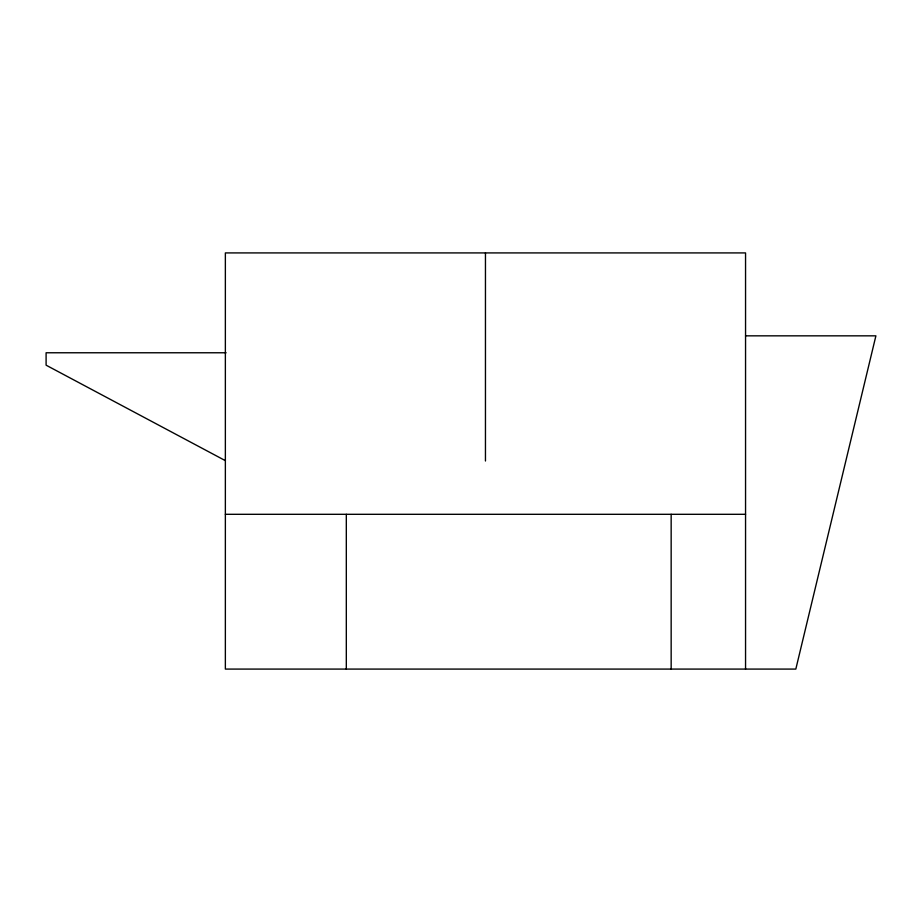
<?xml version="1.0" encoding="UTF-8"?>
<svg xmlns="http://www.w3.org/2000/svg" width="922" height="922" viewBox="0 0 922 922"><rect width="100%" height="100%" fill="white"/><g stroke="black" fill="none" stroke-linecap="round" stroke-linejoin="round"><path stroke-width="1.38" d="M745.552 335.839L875.9 335.839L795.824 669.084L225.36 669.084L225.36 252.916L745.552 252.916L745.552 669.084M226.097 352.769L46.1 352.769L46.1 365.181L225.36 460.643M225.36 514.303L745.552 514.303M671.158 514.303L671.158 669.084M485.456 252.916L485.456 461M346.315 514.303L346.315 669.084"/></g></svg>
